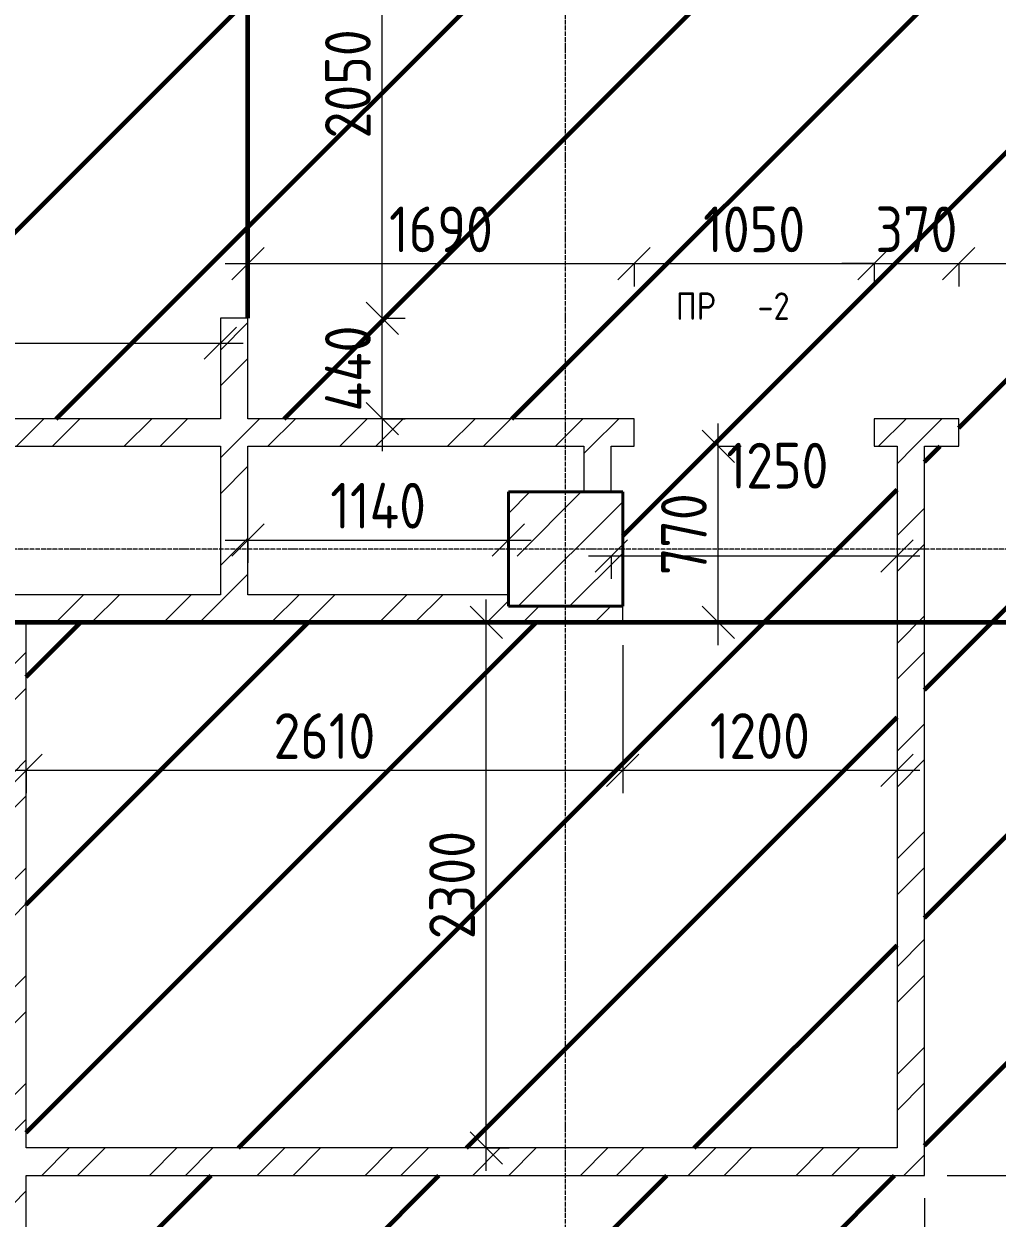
# Model space of a CAD drawing. Header units: millimetres. Extents: x -56773 to 323062, y -262288 to 76460.
# Drawn here: x 430 to 4688, y -3922 to 1303 of the extents above; entities that cross this region are included whole.
import ezdxf

# ---------------------------------------------------------------- set-up
doc = ezdxf.new("R2010")
doc.units = ezdxf.units.MM
doc.linetypes.add('ADSK_Линия сетки', pattern=[25, 20, -2.5, 0, -2.5])
for name, color, linetype, lineweight in [('1.1) Шлифовка потолка', 5, 'Continuous', 60), ('Марки', 7, 'Continuous', 20), ('Несущие колонны', 7, 'Continuous', 18), ('Оси', 7, 'Continuous', 9), ('Размеры', 7, 'Continuous', 9), ('Стены внутренние', 7, 'Continuous', 18)]:
    doc.layers.add(name, color=color, linetype=linetype, lineweight=lineweight)
doc.styles.add('GOST Common_3', font='', dxfattribs={"width": 0.9, "height": 200})
doc.styles.add('GOST Common_9', font='', dxfattribs={"width": 0.9, "height": 120})
doc.styles.get('GOST Common_3').set_extended_font_data('GOST Common')
doc.styles.get('GOST Common_9').set_extended_font_data('GOST Common')
doc.dimstyles.new('ADSK_Основной_2_0', dxfattribs={"dimscale": 304.8, "dimtxt": 201.142999, "dimasz": 0.463911, "dimexe": 0.328084, "dimexo": 0.328084, "dimgap": 0.164042, "dimtad": 1, "dimdec": 3, "dimrnd": 0.001, "dimdsep": 46, "dimtxsty": 'GOST Common_3', "dimblk1": 'OBLIQUE', "dimblk2": 'OBLIQUE', "dimsah": 1, "dimcen": 0.09, "dimdle": 0.328084, "dimazin": 2, "dimtfac": 1, "dimtdec": 4, "dimtix": 1, "dimtmove": 0, "dimatfit": 3, "dimfxl": 1, "dimtvp": 1, "dimtolj": 1, "dimtzin": 0, "dimlwd": 20, "dimlwe": 20, "dimarcsym": 2})
doc.dimstyles.new('ADSK_Основной_2_0_1', dxfattribs={"dimscale": 304.8, "dimtxt": 201.142999, "dimasz": 0.463911, "dimexe": 0.328084, "dimexo": 0.328084, "dimgap": 0.164042, "dimtad": 1, "dimdec": 3, "dimrnd": 0.001, "dimdsep": 46, "dimtxsty": 'GOST Common_3', "dimblk1": 'OBLIQUE', "dimblk2": 'OBLIQUE', "dimsah": 1, "dimcen": 0.09, "dimdle": 0.328084, "dimazin": 2, "dimtfac": 1, "dimtdec": 4, "dimtix": 1, "dimtmove": 1, "dimatfit": 3, "dimfxl": 1, "dimtvp": 1, "dimtolj": 1, "dimtzin": 0, "dimlwd": 20, "dimlwe": 20, "dimarcsym": 2})
doc.dimstyles.new('ADSK_Основной_2_0_2', dxfattribs={"dimscale": 304.8, "dimtxt": 201.142999, "dimasz": 0.463911, "dimexe": 0.328084, "dimexo": 0.328084, "dimgap": 0.164042, "dimtad": 1, "dimdec": 3, "dimrnd": 0.001, "dimdsep": 46, "dimtxsty": 'GOST Common_3', "dimblk1": 'OBLIQUE', "dimblk2": 'OBLIQUE', "dimsah": 1, "dimcen": 0.09, "dimdle": 0.328084, "dimazin": 2, "dimtfac": 1, "dimtdec": 4, "dimtix": 1, "dimtmove": 0, "dimatfit": 3, "dimfxl": 1, "dimtvp": 1, "dimtolj": 1, "dimtzin": 0, "dimlwd": 20, "dimlwe": 20, "dimarcsym": 2})
pattern_1 = [(45, (0, 0), (-235.732, 235.732), []), (45, (157.15, 0), (-235.732, 235.732), [])]

# ---------------------------------------------------------------- blocks, each defined once
blk = doc.blocks.new('ADSK_КолоннаЖБ_Прямоугольная - 500x500 мм-V6-Кладочный план подвала')
at = {"layer": 'Несущие колонны', "lineweight": 9}
h = blk.add_hatch(dxfattribs=at)
h.set_pattern_fill('FP_12', color=256, style=0, pattern_type=2)
h.set_pattern_definition([(315, (995.03, 2800), (224.506, 224.506), []), (315, (995.03, 2575.5), (224.506, 224.506), [396.875, -79.375, 3.353, -76.022])])
h.paths.add_polyline_path([(-250, -250), (250, -250), (250, 250), (-250, 250)])
at = {"layer": 'Несущие колонны', "lineweight": 40}
for p, q in [((-250, -250), (-250, 250)), ((-250, 250), (250, 250)), ((250, 250), (-250, 250)), ((-250, 250), (-250, -250)), ((250, 250), (250, -250)), ((250, -250), (250, 250)), ((250, -250), (-250, -250)), ((-250, -250), (250, -250))]:
    blk.add_line(p, q, dxfattribs=at)
blk = doc.blocks.new('_Oblique')
at = {"color": 0, "linetype": 'ByBlock', "lineweight": -2}
blk.add_line((-0.5, -0.5), (0.5, 0.5), dxfattribs=at)
blk = doc.blocks.new('DIMBLOCK255-Кладочный план подвала')
at = {"layer": 'Defpoints', "color": 0, "transparency": 16777216}
for p in [(3050, -1315), (440, -1862.8), (3050, -1962.8)]:
    blk.add_point(p, dxfattribs=at)
at = {"layer": 'Размеры', "color": 0, "lineweight": 20, "transparency": 16777216}
for p, q in [((3050, -1415), (3050, -2062.8)), ((340, -1962.8), (3150, -1962.8)), ((440, -1962.8), (440, -2062.8))]:
    blk.add_line(p, q, dxfattribs=at)
at = {"layer": 'Размеры', "color": 0, "lineweight": 20, "transparency": 16777216, "xscale": 141.4, "yscale": 141.4, "zscale": 141.4, "rotation": 180}
blk.add_blockref('_Oblique', (440, -1962.8), dxfattribs=at)
at = {"layer": 'Размеры', "color": 0, "lineweight": 20, "transparency": 16777216, "xscale": 141.4, "yscale": 141.4, "zscale": 141.4}
blk.add_blockref('_Oblique', (3050, -1962.8), dxfattribs=at)
at = {"layer": 'Размеры', "color": 0, "lineweight": 9, "transparency": 16777216, "insert": (1745, -1812.8), "char_height": 200, "width": 560.473, "attachment_point": 5, "style": 'GOST Common_3'}
blk.add_mtext('\\A1;2610', dxfattribs=at)
blk = doc.blocks.new('DIMBLOCK256-Кладочный план подвала')
at = {"layer": 'Defpoints', "color": 0, "transparency": 16777216}
for p in [(3050, -1315), (4250, -1862.8), (4250, -1962.8)]:
    blk.add_point(p, dxfattribs=at)
at = {"layer": 'Размеры', "color": 0, "lineweight": 20, "transparency": 16777216}
for p, q in [((3050, -1415), (3050, -2062.8)), ((2950, -1962.8), (4350, -1962.8)), ((4250, -1962.8), (4250, -2062.8))]:
    blk.add_line(p, q, dxfattribs=at)
at = {"layer": 'Размеры', "color": 0, "lineweight": 20, "transparency": 16777216, "xscale": 141.4, "yscale": 141.4, "zscale": 141.4, "rotation": 180}
blk.add_blockref('_Oblique', (3050, -1962.8), dxfattribs=at)
at = {"layer": 'Размеры', "color": 0, "lineweight": 20, "transparency": 16777216, "xscale": 141.4, "yscale": 141.4, "zscale": 141.4}
blk.add_blockref('_Oblique', (4250, -1962.8), dxfattribs=at)
at = {"layer": 'Размеры', "color": 0, "lineweight": 9, "transparency": 16777216, "insert": (3650, -1812.8), "char_height": 200, "width": 560.473, "attachment_point": 5, "style": 'GOST Common_3'}
blk.add_mtext('\\A1;1200', dxfattribs=at)
blk = doc.blocks.new('DIMBLOCK257-Кладочный план подвала')
at = {"layer": 'Defpoints', "color": 0, "transparency": 16777216}
for p in [(3000, -924.8), (4250, -924.8), (4250, -1024.8)]:
    blk.add_point(p, dxfattribs=at)
at = {"layer": 'Размеры', "color": 0, "lineweight": 20, "transparency": 16777216}
for p, q in [((2900, -1024.8), (4350, -1024.8)), ((3000, -1024.8), (3000, -1124.8)), ((4250, -1024.8), (4250, -1124.8))]:
    blk.add_line(p, q, dxfattribs=at)
at = {"layer": 'Размеры', "color": 0, "lineweight": 20, "transparency": 16777216, "xscale": 141.4, "yscale": 141.4, "zscale": 141.4, "rotation": 180}
blk.add_blockref('_Oblique', (3000, -1024.8), dxfattribs=at)
at = {"layer": 'Размеры', "color": 0, "lineweight": 20, "transparency": 16777216, "xscale": 141.4, "yscale": 141.4, "zscale": 141.4}
blk.add_blockref('_Oblique', (4250, -1024.8), dxfattribs=at)
at = {"layer": 'Размеры', "color": 0, "lineweight": 9, "transparency": 16777216, "insert": (3504.2, -530.1), "char_height": 200, "width": 560.473, "attachment_point": 1, "line_spacing_factor": 1.022761, "style": 'GOST Common_3'}
blk.add_mtext('\\A1;1250', dxfattribs=at)
blk = doc.blocks.new('DIMBLOCK258-Кладочный план подвала')
at = {"layer": 'Defpoints', "color": 0, "transparency": 16777216}
for p in [(2353.2, -1315), (2453.2, -1315), (2353.2, -3615)]:
    blk.add_point(p, dxfattribs=at)
at = {"layer": 'Размеры', "color": 0, "lineweight": 20, "transparency": 16777216}
for p, q in [((2453.2, -3715), (2453.2, -1215)), ((2453.2, -1315), (2553.2, -1315)), ((2453.2, -3615), (2553.2, -3615))]:
    blk.add_line(p, q, dxfattribs=at)
at = {"layer": 'Размеры', "color": 0, "lineweight": 20, "transparency": 16777216, "xscale": 141.4, "yscale": 141.4, "zscale": 141.4}
for p, rotation in [((2453.2, -1315), 90), ((2453.2, -3615), 270)]:
    blk.add_blockref('_Oblique', p, dxfattribs=dict(at, rotation=rotation))
at = {"layer": 'Размеры', "color": 0, "lineweight": 9, "transparency": 16777216, "insert": (2303.2, -2465), "char_height": 200, "width": 605.475, "attachment_point": 5, "rotation": 90, "style": 'GOST Common_3'}
blk.add_mtext('\\A1;2300', dxfattribs=at)
blk = doc.blocks.new('DIMBLOCK259-Кладочный план подвала')
at = {"layer": 'Defpoints', "color": 0, "transparency": 16777216}
for p in [(3367.7, -545), (3467.7, -545), (3050, -1315)]:
    blk.add_point(p, dxfattribs=at)
at = {"layer": 'Размеры', "color": 0, "lineweight": 20, "transparency": 16777216}
for p, q in [((3467.7, -1415), (3467.7, -445)), ((3467.7, -545), (3567.7, -545)), ((3150, -1315), (3567.7, -1315))]:
    blk.add_line(p, q, dxfattribs=at)
at = {"layer": 'Размеры', "color": 0, "lineweight": 20, "transparency": 16777216, "xscale": 141.4, "yscale": 141.4, "zscale": 141.4}
for p, rotation in [((3467.7, -545), 90), ((3467.7, -1315), 270)]:
    blk.add_blockref('_Oblique', p, dxfattribs=dict(at, rotation=rotation))
at = {"layer": 'Размеры', "color": 0, "lineweight": 9, "transparency": 16777216, "insert": (3317.7, -930), "char_height": 200, "width": 454.106, "attachment_point": 5, "rotation": 90, "style": 'GOST Common_3'}
blk.add_mtext('\\A1;770', dxfattribs=at)
blk = doc.blocks.new('DIMBLOCK260-Кладочный план подвала')
at = {"layer": 'Defpoints', "color": 0, "transparency": 16777216}
for p in [(1410, -855.3), (2550, -855.3), (2550, -955.3)]:
    blk.add_point(p, dxfattribs=at)
at = {"layer": 'Размеры', "color": 0, "lineweight": 20, "transparency": 16777216}
for p, q in [((1310, -955.3), (2650, -955.3)), ((1410, -955.3), (1410, -1055.3)), ((2550, -955.3), (2550, -1055.3))]:
    blk.add_line(p, q, dxfattribs=at)
at = {"layer": 'Размеры', "color": 0, "lineweight": 20, "transparency": 16777216, "xscale": 141.4, "yscale": 141.4, "zscale": 141.4, "rotation": 180}
blk.add_blockref('_Oblique', (1410, -955.3), dxfattribs=at)
at = {"layer": 'Размеры', "color": 0, "lineweight": 20, "transparency": 16777216, "xscale": 141.4, "yscale": 141.4, "zscale": 141.4}
blk.add_blockref('_Oblique', (2550, -955.3), dxfattribs=at)
at = {"layer": 'Размеры', "color": 0, "lineweight": 9, "transparency": 16777216, "insert": (1980, -805.3), "char_height": 200, "width": 535.927, "attachment_point": 5, "style": 'GOST Common_3'}
blk.add_mtext('\\A1;1140', dxfattribs=at)
blk = doc.blocks.new('DIMBLOCK261-Кладочный план подвала')
at = {"layer": 'Defpoints', "color": 0, "transparency": 16777216}
for p in [(1290, 5.8), (1290, -94.2), (-745, -425)]:
    blk.add_point(p, dxfattribs=at)
at = {"layer": 'Размеры', "color": 0, "lineweight": 20, "transparency": 16777216}
for p, q in [((-745, -325), (-745, 5.8)), ((-845, -94.2), (1390, -94.2)), ((1290, -94.2), (1290, -194.2))]:
    blk.add_line(p, q, dxfattribs=at)
at = {"layer": 'Размеры', "color": 0, "lineweight": 20, "transparency": 16777216, "xscale": 141.4, "yscale": 141.4, "zscale": 141.4, "rotation": 180}
blk.add_blockref('_Oblique', (-745, -94.2), dxfattribs=at)
at = {"layer": 'Размеры', "color": 0, "lineweight": 20, "transparency": 16777216, "xscale": 141.4, "yscale": 141.4, "zscale": 141.4}
blk.add_blockref('_Oblique', (1290, -94.2), dxfattribs=at)
at = {"layer": 'Размеры', "color": 0, "lineweight": 9, "transparency": 16777216, "insert": (-115.4, 400.5), "char_height": 200, "width": 605.475, "attachment_point": 1, "line_spacing_factor": 1.022761, "style": 'GOST Common_3'}
blk.add_mtext('\\A1;2035', dxfattribs=at)
blk = doc.blocks.new('DIMBLOCK262-Кладочный план подвала')
at = {"layer": 'Defpoints', "color": 0, "transparency": 16777216}
for p in [(1410, 353.7), (3100, 353.7), (3100, 253.7)]:
    blk.add_point(p, dxfattribs=at)
at = {"layer": 'Размеры', "color": 0, "lineweight": 20, "transparency": 16777216}
for p, q in [((1310, 253.7), (3200, 253.7)), ((1410, 253.7), (1410, 153.7)), ((3100, 253.7), (3100, 153.7))]:
    blk.add_line(p, q, dxfattribs=at)
at = {"layer": 'Размеры', "color": 0, "lineweight": 20, "transparency": 16777216, "xscale": 141.4, "yscale": 141.4, "zscale": 141.4, "rotation": 180}
blk.add_blockref('_Oblique', (1410, 253.7), dxfattribs=at)
at = {"layer": 'Размеры', "color": 0, "lineweight": 20, "transparency": 16777216, "xscale": 141.4, "yscale": 141.4, "zscale": 141.4}
blk.add_blockref('_Oblique', (3100, 253.7), dxfattribs=at)
at = {"layer": 'Размеры', "color": 0, "lineweight": 9, "transparency": 16777216, "insert": (2255, 403.7), "char_height": 200, "width": 560.473, "attachment_point": 5, "style": 'GOST Common_3'}
blk.add_mtext('\\A1;1690', dxfattribs=at)
blk = doc.blocks.new('DIMBLOCK263-Кладочный план подвала')
at = {"layer": 'Defpoints', "color": 0, "transparency": 16777216}
for p in [(3100, 353.7), (4150, 353.7), (4150, 253.7)]:
    blk.add_point(p, dxfattribs=at)
at = {"layer": 'Размеры', "color": 0, "lineweight": 20, "transparency": 16777216}
for p, q in [((3000, 253.7), (4250, 253.7)), ((3100, 253.7), (3100, 153.7)), ((4150, 253.7), (4150, 153.7))]:
    blk.add_line(p, q, dxfattribs=at)
at = {"layer": 'Размеры', "color": 0, "lineweight": 20, "transparency": 16777216, "xscale": 141.4, "yscale": 141.4, "zscale": 141.4, "rotation": 180}
blk.add_blockref('_Oblique', (3100, 253.7), dxfattribs=at)
at = {"layer": 'Размеры', "color": 0, "lineweight": 20, "transparency": 16777216, "xscale": 141.4, "yscale": 141.4, "zscale": 141.4}
blk.add_blockref('_Oblique', (4150, 253.7), dxfattribs=at)
at = {"layer": 'Размеры', "color": 0, "lineweight": 9, "transparency": 16777216, "insert": (3625, 403.7), "char_height": 200, "width": 560.473, "attachment_point": 5, "style": 'GOST Common_3'}
blk.add_mtext('\\A1;1050', dxfattribs=at)
blk = doc.blocks.new('DIMBLOCK264-Кладочный план подвала')
at = {"layer": 'Defpoints', "color": 0, "transparency": 16777216}
for p in [(4150, 353.7), (4520, 353.7), (4520, 253.7)]:
    blk.add_point(p, dxfattribs=at)
at = {"layer": 'Размеры', "color": 0, "lineweight": 20, "transparency": 16777216}
for p, q in [((4150, 253.7), (4008.6, 253.7)), ((4150, 253.7), (4150, 153.7)), ((4150, 253.7), (4520, 253.7)), ((4520, 253.7), (4520, 153.7)), ((4520, 253.7), (4661.4, 253.7))]:
    blk.add_line(p, q, dxfattribs=at)
at = {"layer": 'Размеры', "color": 0, "lineweight": 20, "transparency": 16777216, "xscale": 141.4, "yscale": 141.4, "zscale": 141.4}
blk.add_blockref('_Oblique', (4150, 253.7), dxfattribs=at)
at = {"layer": 'Размеры', "color": 0, "lineweight": 20, "transparency": 16777216, "xscale": 141.4, "yscale": 141.4, "zscale": 141.4, "rotation": 180}
blk.add_blockref('_Oblique', (4520, 253.7), dxfattribs=at)
at = {"layer": 'Размеры', "color": 0, "lineweight": 9, "transparency": 16777216, "insert": (4335, 403.7), "char_height": 200, "width": 454.106, "attachment_point": 5, "style": 'GOST Common_3'}
blk.add_mtext('\\A1;370', dxfattribs=at)
blk = doc.blocks.new('DIMBLOCK265-Кладочный план подвала')
at = {"layer": 'Defpoints', "color": 0, "transparency": 16777216}
for p in [(4520, 353.7), (5570, 353.7), (5570, 253.7)]:
    blk.add_point(p, dxfattribs=at)
at = {"layer": 'Размеры', "color": 0, "lineweight": 20, "transparency": 16777216}
for p, q in [((4420, 253.7), (5670, 253.7)), ((4520, 253.7), (4520, 153.7)), ((5570, 253.7), (5570, 153.7))]:
    blk.add_line(p, q, dxfattribs=at)
at = {"layer": 'Размеры', "color": 0, "lineweight": 20, "transparency": 16777216, "xscale": 141.4, "yscale": 141.4, "zscale": 141.4, "rotation": 180}
blk.add_blockref('_Oblique', (4520, 253.7), dxfattribs=at)
at = {"layer": 'Размеры', "color": 0, "lineweight": 20, "transparency": 16777216, "xscale": 141.4, "yscale": 141.4, "zscale": 141.4}
blk.add_blockref('_Oblique', (5570, 253.7), dxfattribs=at)
at = {"layer": 'Размеры', "color": 0, "lineweight": 9, "transparency": 16777216, "insert": (5045, 403.7), "char_height": 200, "width": 560.473, "attachment_point": 5, "style": 'GOST Common_3'}
blk.add_mtext('\\A1;1050', dxfattribs=at)
blk = doc.blocks.new('DIMBLOCK292-Кладочный план подвала')
at = {"layer": 'Defpoints', "color": 0, "transparency": 16777216}
for p in [(1897.6, 15), (1997.6, 15), (1897.6, -425)]:
    blk.add_point(p, dxfattribs=at)
at = {"layer": 'Размеры', "color": 0, "lineweight": 20, "transparency": 16777216}
for p, q in [((1997.6, 15), (1997.6, 156.4)), ((1997.6, 15), (2097.6, 15)), ((1997.6, -425), (1997.6, 15)), ((1997.6, -425), (2097.6, -425)), ((1997.6, -425), (1997.6, -566.4))]:
    blk.add_line(p, q, dxfattribs=at)
at = {"layer": 'Размеры', "color": 0, "lineweight": 20, "transparency": 16777216, "xscale": 141.4, "yscale": 141.4, "zscale": 141.4}
for p, rotation in [((1997.6, 15), 270), ((1997.6, -425), 90)]:
    blk.add_blockref('_Oblique', p, dxfattribs=dict(at, rotation=rotation))
at = {"layer": 'Размеры', "color": 0, "lineweight": 9, "transparency": 16777216, "insert": (1847.6, -205), "char_height": 200, "width": 495.016, "attachment_point": 5, "rotation": 90, "style": 'GOST Common_3'}
blk.add_mtext('\\A1;440', dxfattribs=at)
blk = doc.blocks.new('DIMBLOCK293-Кладочный план подвала')
at = {"layer": 'Defpoints', "color": 0, "transparency": 16777216}
for p in [(1897.6, 2065), (1997.6, 2065), (1897.6, 15)]:
    blk.add_point(p, dxfattribs=at)
at = {"layer": 'Размеры', "color": 0, "lineweight": 20, "transparency": 16777216}
for p, q in [((1997.6, -85), (1997.6, 2165)), ((1997.6, 2065), (2097.6, 2065)), ((1997.6, 15), (2097.6, 15))]:
    blk.add_line(p, q, dxfattribs=at)
at = {"layer": 'Размеры', "color": 0, "lineweight": 20, "transparency": 16777216, "xscale": 141.4, "yscale": 141.4, "zscale": 141.4}
for p, rotation in [((1997.6, 2065), 90), ((1997.6, 15), 270)]:
    blk.add_blockref('_Oblique', p, dxfattribs=dict(at, rotation=rotation))
at = {"layer": 'Размеры', "color": 0, "lineweight": 9, "transparency": 16777216, "insert": (1847.6, 1040), "char_height": 200, "width": 605.475, "attachment_point": 5, "rotation": 90, "style": 'GOST Common_3'}
blk.add_mtext('\\A1;2050', dxfattribs=at)
blk = doc.blocks.new('DIMBLOCK342-Кладочный план подвала')
at = {"layer": 'Defpoints', "color": 0, "transparency": 16777216}
for p in [(4370, -3735), (5880.3, -3735), (5780.3, -6945)]:
    blk.add_point(p, dxfattribs=at)
at = {"layer": 'Размеры', "color": 0, "lineweight": 20, "transparency": 16777216}
for p, q in [((5880.3, -7045), (5880.3, -3635)), ((4470, -3735), (5980.3, -3735)), ((5880.3, -6945), (5980.3, -6945))]:
    blk.add_line(p, q, dxfattribs=at)
at = {"layer": 'Размеры', "color": 0, "lineweight": 20, "transparency": 16777216, "xscale": 141.4, "yscale": 141.4, "zscale": 141.4}
for p, rotation in [((5880.3, -3735), 90), ((5880.3, -6945), 270)]:
    blk.add_blockref('_Oblique', p, dxfattribs=dict(at, rotation=rotation))
at = {"layer": 'Размеры', "color": 0, "lineweight": 9, "transparency": 16777216, "insert": (5730.3, -5340), "char_height": 200, "width": 560.473, "attachment_point": 5, "rotation": 90, "style": 'GOST Common_3'}
blk.add_mtext('\\A1;3210', dxfattribs=at)
blk = doc.blocks.new('DIMBLOCK343-Кладочный план подвала')
at = {"layer": 'Defpoints', "color": 0, "transparency": 16777216}
for p in [(5780.3, -545), (5880.3, -545), (4370, -3735)]:
    blk.add_point(p, dxfattribs=at)
at = {"layer": 'Размеры', "color": 0, "lineweight": 20, "transparency": 16777216}
for p, q in [((5880.3, -3835), (5880.3, -445)), ((5880.3, -545), (5980.3, -545)), ((4470, -3735), (5980.3, -3735))]:
    blk.add_line(p, q, dxfattribs=at)
at = {"layer": 'Размеры', "color": 0, "lineweight": 20, "transparency": 16777216, "xscale": 141.4, "yscale": 141.4, "zscale": 141.4}
for p, rotation in [((5880.3, -545), 90), ((5880.3, -3735), 270)]:
    blk.add_blockref('_Oblique', p, dxfattribs=dict(at, rotation=rotation))
at = {"layer": 'Размеры', "color": 0, "lineweight": 9, "transparency": 16777216, "insert": (5730.3, -2140), "char_height": 200, "width": 560.473, "attachment_point": 5, "rotation": 90, "style": 'GOST Common_3'}
blk.add_mtext('\\A1;3190', dxfattribs=at)
blk = doc.blocks.new('DIMBLOCK344-Кладочный план подвала')
at = {"layer": 'Defpoints', "color": 0, "transparency": 16777216}
for p in [(4370, -3735), (440, -4747.3), (4370, -4847.3)]:
    blk.add_point(p, dxfattribs=at)
at = {"layer": 'Размеры', "color": 0, "lineweight": 20, "transparency": 16777216}
for p, q in [((4370, -3835), (4370, -4947.3)), ((340, -4847.3), (4470, -4847.3)), ((440, -4847.3), (440, -4947.3))]:
    blk.add_line(p, q, dxfattribs=at)
at = {"layer": 'Размеры', "color": 0, "lineweight": 20, "transparency": 16777216, "xscale": 141.4, "yscale": 141.4, "zscale": 141.4, "rotation": 180}
blk.add_blockref('_Oblique', (440, -4847.3), dxfattribs=at)
at = {"layer": 'Размеры', "color": 0, "lineweight": 20, "transparency": 16777216, "xscale": 141.4, "yscale": 141.4, "zscale": 141.4}
blk.add_blockref('_Oblique', (4370, -4847.3), dxfattribs=at)
at = {"layer": 'Размеры', "color": 0, "lineweight": 9, "transparency": 16777216, "insert": (2405, -4697.3), "char_height": 200, "width": 605.475, "attachment_point": 5, "style": 'GOST Common_3'}
blk.add_mtext('\\A1;3930', dxfattribs=at)
blk = doc.blocks.new('DIMBLOCK345-Кладочный план подвала')
at = {"layer": 'Defpoints', "color": 0, "transparency": 16777216}
for p in [(4370, -3735), (6200, -4747.3), (6200, -4847.3)]:
    blk.add_point(p, dxfattribs=at)
at = {"layer": 'Размеры', "color": 0, "lineweight": 20, "transparency": 16777216}
for p, q in [((4370, -3835), (4370, -4947.3)), ((4270, -4847.3), (6300, -4847.3)), ((6200, -4847.3), (6200, -4947.3))]:
    blk.add_line(p, q, dxfattribs=at)
at = {"layer": 'Размеры', "color": 0, "lineweight": 20, "transparency": 16777216, "xscale": 141.4, "yscale": 141.4, "zscale": 141.4, "rotation": 180}
blk.add_blockref('_Oblique', (4370, -4847.3), dxfattribs=at)
at = {"layer": 'Размеры', "color": 0, "lineweight": 20, "transparency": 16777216, "xscale": 141.4, "yscale": 141.4, "zscale": 141.4}
blk.add_blockref('_Oblique', (6200, -4847.3), dxfattribs=at)
at = {"layer": 'Размеры', "color": 0, "lineweight": 9, "transparency": 16777216, "insert": (5285, -4697.3), "char_height": 200, "width": 560.473, "attachment_point": 5, "style": 'GOST Common_3'}
blk.add_mtext('\\A1;1830', dxfattribs=at)

msp = doc.modelspace()

# ---------------------------------------------------------------- hatches: boundary and pattern name
at = {"layer": '1.1) Шлифовка потолка', "transparency": 33554687}
h = msp.add_hatch(dxfattribs=at)
h.set_pattern_fill('ANSI31', color=256, scale=222)
h.paths.add_polyline_path([(-9650, 13974.969), (-9770, 13974.969), (-9770, 16104.969), (-9650, 16104.969), (-9650, 17154.969), (-9770, 17154.969), (-9770, 20434.969), (-10070, 20434.969), (-10070, 20554.969), (-9650, 20554.969), (-9650, 23754.969), (-12900, 23754.969), (-12900, 20554.969), (-11620, 20554.969), (-11620, 20434.969), (-12900, 20434.969), (-12900, 20154.969), (-13020, 20154.969), (-13020, 19104.969), (-12900, 19104.969), (-12900, 17779.969), (-13020, 17779.969), (-13020, 16229.969), (-12900, 16229.969), (-12900, 14804.969), (-12900, 14354.969), (-13020, 14354.969), (-13020, 12804.969), (-12900, 12804.969), (-12900, 11004.969), (-12900, 10704.969), (-13020, 10704.969), (-13020, 9804.969), (-12900, 9804.969), (-12900, 7999.969), (-13020, 7999.969), (-13020, 7099.969), (-12900, 7099.969), (-12900, 5709.969), (-13020, 5709.969), (-13020, 4659.969), (-12900, 4659.969), (-12900, 2929.969), (-13800, 2929.969), (-13800, 2779.969), (-13920, 2779.969), (-13920, 1579.969), (-13800, 1579.969), (-13800, 779.969), (-13075, 779.969), (-13075, -1315.031), (-11000, -1315.031), (-11000, -745.031), (-9450, -745.031), (-8950, -745.031), (-8950, -1195.031), (-4925, -1195.031), (-4925, -1315.031), (-3725, -1315.031), (-3725, -1195.031), (-3450, -1195.031), (-3450, -745.031), (-2950, -745.031), (-2950, -1195.031), (-2080, -1195.031), (-2080, -1315.031), (-1030, -1315.031), (-1030, -1195.031), (-745, -1195.031), (-745, -425.031), (1290, -425.031), (1290, 14.969), (1410, 14.969), (1410, 2064.969), (1290, 2064.969), (1290, 9354.969), (-260, 9354.969), (-260, 7564.969), (-380, 7564.969), (-380, 9354.969), (-2880, 9354.969), (-2880, 6104.969), (-380, 6104.969), (-380, 6564.969), (-260, 6564.969), (-260, 5124.969), (-380, 5124.969), (-380, 5984.969), (-2880, 5984.969), (-2880, 3679.969), (-380, 3679.969), (-380, 4124.969), (-260, 4124.969), (-260, 2834.969), (-4580, 2834.969), (-4580, 2954.969), (-5580, 2954.969), (-5580, 2834.969), (-6975, 2834.969), (-6975, 2954.969), (-7975, 2954.969), (-7975, 2834.969), (-9770, 2834.969), (-9770, 4459.969), (-9770, 5959.969), (-9770, 7449.969), (-9650, 7449.969), (-9650, 8649.969), (-9770, 8649.969), (-9770, 12774.969), (-9650, 12774.969)])
h = msp.add_hatch(dxfattribs=at)
h.set_pattern_fill('ANSI31', color=256, scale=222)
h.paths.add_polyline_path([(42120, 1729.969), (42000, 1729.969), (42000, 2604.969), (42000, 3604.969), (41100, 3604.969), (41100, 3724.969), (40200, 3724.969), (40200, 3604.969), (40050, 3604.969), (40050, 3154.969), (40050, 2879.969), (39275, 2879.969), (39275, 3604.969), (39085, 3604.969), (39085, 3724.969), (37885, 3724.969), (37885, 3604.969), (34400, 3604.969), (34400, 2879.969), (30675, 2879.969), (30675, 3604.969), (30495, 3604.969), (30495, 3724.969), (29295, 3724.969), (29295, 3604.969), (28325, 3604.969), (28325, 3154.969), (28050, 3154.969), (27550, 3154.969), (27550, 3604.969), (25015, 3604.969), (25015, 3724.969), (23815, 3724.969), (23815, 3604.969), (22050, 3604.969), (22050, 3154.969), (21550, 3154.969), (21275, 3154.969), (21275, 3604.969), (21040, 3604.969), (21040, 3724.969), (19990, 3724.969), (19990, 3604.969), (18420, 3604.969), (18420, 3724.969), (17370, 3724.969), (17370, 3604.969), (16325, 3604.969), (16325, 3154.969), (16050, 3154.969), (15550, 3154.969), (15550, 3604.969), (15050, 3604.969), (15050, 3154.969), (14550, 3154.969), (14550, 3604.969), (14460, 3604.969), (14460, 3724.969), (13410, 3724.969), (13410, 3604.969), (13375, 3604.969), (13375, 2929.969), (12600, 2929.969), (12600, 2604.969), (12150, 2604.969), (10600, 2604.969), (8800, 2604.969), (6005, 2604.969), (6005, 2829.969), (4205, 2829.969), (1410, 2829.969), (1410, 2064.969), (1410, 14.969), (1410, -425.031), (3100, -425.031), (3100, -545.031), (3000, -545.031), (3000, -745.031), (3050, -745.031), (3050, -1245.031), (3050, -1315.031), (4250, -1315.031), (4250, -545.031), (4150, -545.031), (4150, -425.031), (4520, -425.031), (4520, -545.031), (4370, -545.031), (4370, -1315.031), (6200, -1315.031), (6200, -545.031), (5570, -545.031), (5570, -425.031), (6975, -425.031), (6975, -545.031), (6775, -545.031), (6775, -820.031), (6400, -820.031), (6400, -1315.031), (8600, -1315.031), (8600, -1245.031), (8550, -1245.031), (8550, -745.031), (8600, -745.031), (8600, -545.031), (8025, -545.031), (8025, -425.031), (11245, -425.031), (11245, -1195.031), (12480, -1195.031), (12480, -1315.031), (14030, -1315.031), (14030, -1195.031), (14550, -1195.031), (14550, -745.031), (15050, -745.031), (15050, -1195.031), (15550, -1195.031), (15550, -745.031), (16050, -745.031), (16325, -745.031), (16325, -1195.031), (16705, -1195.031), (16705, -1315.031), (17905, -1315.031), (17905, -1195.031), (18200, -1195.031), (18200, -470.031), (22050, -470.031), (22050, -745.031), (22050, -1195.031), (26055, -1195.031), (26055, -1315.031), (27255, -1315.031), (27255, -1195.031), (27550, -1195.031), (27550, -745.031), (27550, -470.031), (30645, -470.031), (30645, -1195.031), (31830, -1195.031), (31830, -1315.031), (32880, -1315.031), (32880, -1195.031), (33275, -1195.031), (33275, -745.031), (33550, -745.031), (34050, -745.031), (34050, -1195.031), (36675, -1195.031), (36675, -1315.031), (37725, -1315.031), (37725, -1195.031), (39275, -1195.031), (39275, -745.031), (39550, -745.031), (40050, -745.031), (40050, -1195.031), (40255, -1195.031), (40255, -1315.031), (41455, -1315.031), (41455, -1195.031), (42000, -1195.031), (42000, -320.031), (42120, -320.031)])
h = msp.add_hatch(dxfattribs=at)
h.set_pattern_fill('ANSI31', color=256, scale=222)
h.paths.add_polyline_path([(4250, -1315.031), (440, -1315.031), (440, -3615.031), (4250, -3615.031)], flags=17)
h = msp.add_hatch(dxfattribs=at)
h.set_pattern_fill('ANSI31', color=256, scale=222)
h.paths.add_polyline_path([(6200, -1315.031), (4370, -1315.031), (4370, -3735.031), (440, -3735.031), (440, -6945.031), (2600, -6945.031), (2600, -6795.031), (3000, -6795.031), (3000, -6945.031), (6200, -6945.031)])
at = {"layer": 'Стены внутренние', "lineweight": 9}
h = msp.add_hatch(dxfattribs=at)
h.set_pattern_fill('FP_2', color=256, style=0, pattern_type=2)
h.set_pattern_definition(pattern_1)
h.paths.add_polyline_path([(1290, -425.031), (1410, -425.031), (1410, 14.969), (1290, 14.969)])
h.paths.add_polyline_path([(1410, 2064.969), (1410, 2829.969), (1290, 2829.969), (1290, 2064.969)])
h = msp.add_hatch(dxfattribs=at)
h.set_pattern_fill('FP_2', color=256, style=0, pattern_type=2)
h.set_pattern_definition(pattern_1)
h.paths.add_polyline_path([(1290, -545.031), (1290, -425.031), (-625, -425.031), (-625, -545.031)])
h = msp.add_hatch(dxfattribs=at)
h.set_pattern_fill('FP_2', color=256, style=0, pattern_type=2)
h.set_pattern_definition(pattern_1)
h.paths.add_polyline_path([(11125, -545.031), (11125, -425.031), (8025, -425.031), (8025, -545.031), (9845, -545.031)])
h.paths.add_polyline_path([(6975, -545.031), (6975, -425.031), (5570, -425.031), (5570, -545.031), (6775, -545.031)])
h.paths.add_polyline_path([(4250, -545.031), (4520, -545.031), (4520, -425.031), (4150, -425.031), (4150, -545.031)])
h.paths.add_polyline_path([(2880, -545.031), (3100, -545.031), (3100, -425.031), (1290, -425.031), (1290, -545.031), (1410, -545.031)])
h = msp.add_hatch(dxfattribs=at)
h.set_pattern_fill('FP_2', color=256, style=0, pattern_type=2)
h.set_pattern_definition(pattern_1)
h.paths.add_polyline_path([(1410, -1195.031), (1410, -545.031), (1290, -545.031), (1290, -1195.031)])
h = msp.add_hatch(dxfattribs=at)
h.set_pattern_fill('FP_2', color=256, style=0, pattern_type=2)
h.set_pattern_definition(pattern_1)
h.paths.add_polyline_path([(3000, -745.031), (3000, -545.031), (2880, -545.031), (2880, -745.031)])
h = msp.add_hatch(dxfattribs=at)
h.set_pattern_fill('FP_2', color=256, style=0, pattern_type=2)
h.set_pattern_definition(pattern_1)
h.paths.add_polyline_path([(4250, -3735.031), (4370, -3735.031), (4370, -545.031), (4250, -545.031), (4250, -3729.2173)])
h = msp.add_hatch(dxfattribs=at)
h.set_pattern_fill('FP_2', color=256, style=0, pattern_type=2)
h.set_pattern_definition(pattern_1)
h.paths.add_polyline_path([(3050, -1315.031), (3050, -1245.031), (2550, -1245.031), (2550, -1195.031), (-1030, -1195.031), (-1030, -1315.031), (2550, -1315.031)])
h.paths.add_polyline_path([(-2080, -1315.031), (-2080, -1195.031), (-2950, -1195.031), (-2950, -1245.031), (-3238, -1245.031), (-3238, -1315.031)])
h = msp.add_hatch(dxfattribs=at)
h.set_pattern_fill('FP_2', color=256, style=0, pattern_type=2)
h.set_pattern_definition(pattern_1)
h.paths.add_polyline_path([(320, -6945.031), (440, -6945.031), (440, -1315.031), (320, -1315.031), (320, -3729.2173)])
h = msp.add_hatch(dxfattribs=at)
h.set_pattern_fill('FP_2', color=256, style=0, pattern_type=2)
h.set_pattern_definition(pattern_1)
h.paths.add_polyline_path([(3862.8518, -3735.031), (4250, -3735.031), (4250, -3615.031), (440, -3615.031), (440, -3735.031)])

# ---------------------------------------------------------------- linework, layer by layer
at = {"layer": '1.1) Шлифовка потолка'}
msp.add_lwpolyline([(1410, 14.969), (1410, 2064.969)], dxfattribs=at)
msp.add_lwpolyline([(61550, -6945.031), (-19550, -6945.031), (-19550, -1315.031), (61550, -1315.031)], close=True, dxfattribs=at)
at = {"layer": 'Оси', "linetype": 'ADSK_Линия сетки', "lineweight": 5}
for p, q in [((2800, -10973.8823), (2800, 10027.4451)), ((62221.372, -995.031), (-25240.0967, -995.031))]:
    msp.add_line(p, q, dxfattribs=at)
at = {"layer": 'Стены внутренние', "lineweight": 5}
for p, q in [((1410, 14.969), (1290, 14.969)), ((1290, 14.969), (1290, -425.031)), ((1410, -425.031), (1410, 14.969)), ((1290, -425.031), (-745, -425.031)), ((3100, -425.031), (1410, -425.031)), ((3100, -545.031), (3100, -425.031)), ((4520, -425.031), (4150, -425.031)), ((4150, -425.031), (4150, -545.031)), ((4520, -545.031), (4520, -425.031)), ((-625, -545.031), (1290, -545.031)), ((1290, -545.031), (1290, -1195.031)), ((1410, -545.031), (2880, -545.031)), ((1410, -1195.031), (1410, -545.031)), ((2880, -545.031), (2880, -745.031)), ((3000, -745.031), (3000, -545.031)), ((3000, -545.031), (3100, -545.031)), ((4150, -545.031), (4250, -545.031)), ((4250, -545.031), (4250, -3615.031)), ((4370, -545.031), (4520, -545.031)), ((4370, -3735.031), (4370, -545.031)), ((1290, -1195.031), (-625, -1195.031)), ((2550, -1195.031), (1410, -1195.031)), ((3050, -1315.031), (3050, -1245.031)), ((440, -1315.031), (3050, -1315.031)), ((440, -3615.031), (440, -1315.031)), ((4250, -3615.031), (440, -3615.031)), ((440, -6945.031), (440, -3735.031)), ((440, -3735.031), (4370, -3735.031))]:
    msp.add_line(p, q, dxfattribs=at)

# ---------------------------------------------------------------- block references
at = {"layer": 'Несущие колонны', "rotation": 89.9999999999999}
msp.add_blockref('ADSK_КолоннаЖБ_Прямоугольная - 500x500 мм-V6-Кладочный план подвала', (2800, -995.031), dxfattribs=at)

# ---------------------------------------------------------------- texts
at = {"layer": 'Марки', "lineweight": 9, "char_height": 120, "attachment_point": 1, "style": 'GOST Common_9'}
for s, insert, width in [('ПР', (3282.55, 127.7538), 432.91125), ('-2', (3639.7375, 127.7538), 389.620125)]:
    msp.add_mtext(s, dxfattribs=dict(at, insert=insert, width=width))

# ---------------------------------------------------------------- dimensions: what is measured, and where the dimension line sits
at = {"layer": 'Размеры', "lineweight": 9}
for base, p1, p2, dimstyle, override, picture, middle in [((1997.5779, 2064.969), (1897.593, 14.969), (1897.593, 2064.969), 'ADSK_Основной_2_0', {"dimpost": '<>', "dimfxl": 2050}, 'DIMBLOCK293-Кладочный план подвала', (1847.5779, 1039.969)), ((1997.5779, 14.969), (1897.593, -425.031), (1897.593, 14.969), 'ADSK_Основной_2_0', {"dimpost": '<>', "dimfxl": 440}, 'DIMBLOCK292-Кладочный план подвала', (1847.5779, -205.031)), ((3467.6507, -545.031), (3050, -1315.031), (3367.6658, -545.031), 'ADSK_Основной_2_0', {"dimpost": '<>', "dimfxl": 832.953531}, 'DIMBLOCK259-Кладочный план подвала', (3317.6507, -930.031)), ((5880.3171, -545.031), (4370, -3735.031), (5780.3322, -545.031), 'ADSK_Основной_2_0_2', {"dimpost": '<>', "dimfxl": 3487.855616}, 'DIMBLOCK343-Кладочный план подвала', (5730.3171, -2140.031)), ((2453.2128, -1315.031), (2353.2279, -3615.031), (2353.2279, -1315.031), 'ADSK_Основной_2_0', {"dimpost": '<>', "dimfxl": 2300}, 'DIMBLOCK258-Кладочный план подвала', (2303.2128, -2465.031)), ((5880.3171, -3735.031), (5780.3322, -6945.031), (4370, -3735.031), 'ADSK_Основной_2_0_2', {"dimpost": '<>', "dimfxl": 3506.156984}, 'DIMBLOCK342-Кладочный план подвала', (5730.3171, -5340.031))]:
    dim = msp.add_linear_dim(base=base, p1=p1, p2=p2, angle=90, dimstyle=dimstyle, override=override, dxfattribs=at)
    dim.commit()
    dim.dimension.update_dxf_attribs({"geometry": picture, "text_midpoint": middle})
for base, p1, p2, dimstyle, override, picture, middle in [((3100, 253.7444), (1410, 353.7293), (3100, 353.7293), 'ADSK_Основной_2_0', {"dimpost": '<>', "dimfxl": 1690}, 'DIMBLOCK262-Кладочный план подвала', (2255, 403.7444)), ((4150, 253.7444), (3100, 353.7293), (4150, 353.7293), 'ADSK_Основной_2_0', {"dimpost": '<>', "dimfxl": 1050}, 'DIMBLOCK263-Кладочный план подвала', (3625, 403.7444)), ((4520, 253.7444), (4150, 353.7293), (4520, 353.7293), 'ADSK_Основной_2_0', {"dimpost": '<>', "dimfxl": 370}, 'DIMBLOCK264-Кладочный план подвала', (4335, 403.7444)), ((5570, 253.7444), (4520, 353.7293), (5570, 353.7293), 'ADSK_Основной_2_0', {"dimpost": '<>', "dimfxl": 1050}, 'DIMBLOCK265-Кладочный план подвала', (5045, 403.7444)), ((2550, -955.2766), (1410, -855.2917), (2550, -855.2917), 'ADSK_Основной_2_0', {"dimpost": '<>', "dimfxl": 1140}, 'DIMBLOCK260-Кладочный план подвала', (1980, -805.2766)), ((3050, -1962.76), (440, -1862.7751), (3050, -1315.031), 'ADSK_Основной_2_0', {"dimpost": '<>', "dimfxl": 2666.856498}, 'DIMBLOCK255-Кладочный план подвала', (1745, -1812.76)), ((4250, -1962.76), (3050, -1315.031), (4250, -1862.7751), 'ADSK_Основной_2_0', {"dimpost": '<>', "dimfxl": 1319.099533}, 'DIMBLOCK256-Кладочный план подвала', (3650, -1812.76)), ((4370, -4847.2524), (440, -4747.2675), (4370, -3735.031), 'ADSK_Основной_2_0_2', {"dimpost": '<>', "dimfxl": 4058.265974}, 'DIMBLOCK344-Кладочный план подвала', (2405, -4697.2524)), ((6200, -4847.2524), (4370, -3735.031), (6200, -4747.2675), 'ADSK_Основной_2_0_2', {"dimpost": '<>', "dimfxl": 2091.296897}, 'DIMBLOCK345-Кладочный план подвала', (5285, -4697.2524))]:
    dim = msp.add_linear_dim(base=base, p1=p1, p2=p2, dimstyle=dimstyle, override=override, dxfattribs=at)
    dim.commit()
    dim.dimension.update_dxf_attribs({"geometry": picture, "text_midpoint": middle})
for base, p1, p2, override, picture, middle in [((1290, -94.2276), (-745, -425.031), (1290, 5.7573), {"dimpost": '<>', "dimfxl": 2080.097014}, 'DIMBLOCK261-Кладочный план подвала', (187.3318, 83.8047)), ((4250, -1024.7688), (3000, -924.7839), (4250, -924.7839), {"dimpost": '<>', "dimfxl": 1250}, 'DIMBLOCK257-Кладочный план подвала', (3784.389, -846.7364))]:
    dim = msp.add_linear_dim(base=base, p1=p1, p2=p2, dimstyle='ADSK_Основной_2_0_1', override=override, dxfattribs=at)
    dim.commit()
    dim.dimension.update_dxf_attribs({"geometry": picture, "text_midpoint": middle, "dimtype": 160})

doc.saveas('drawing.dxf')
